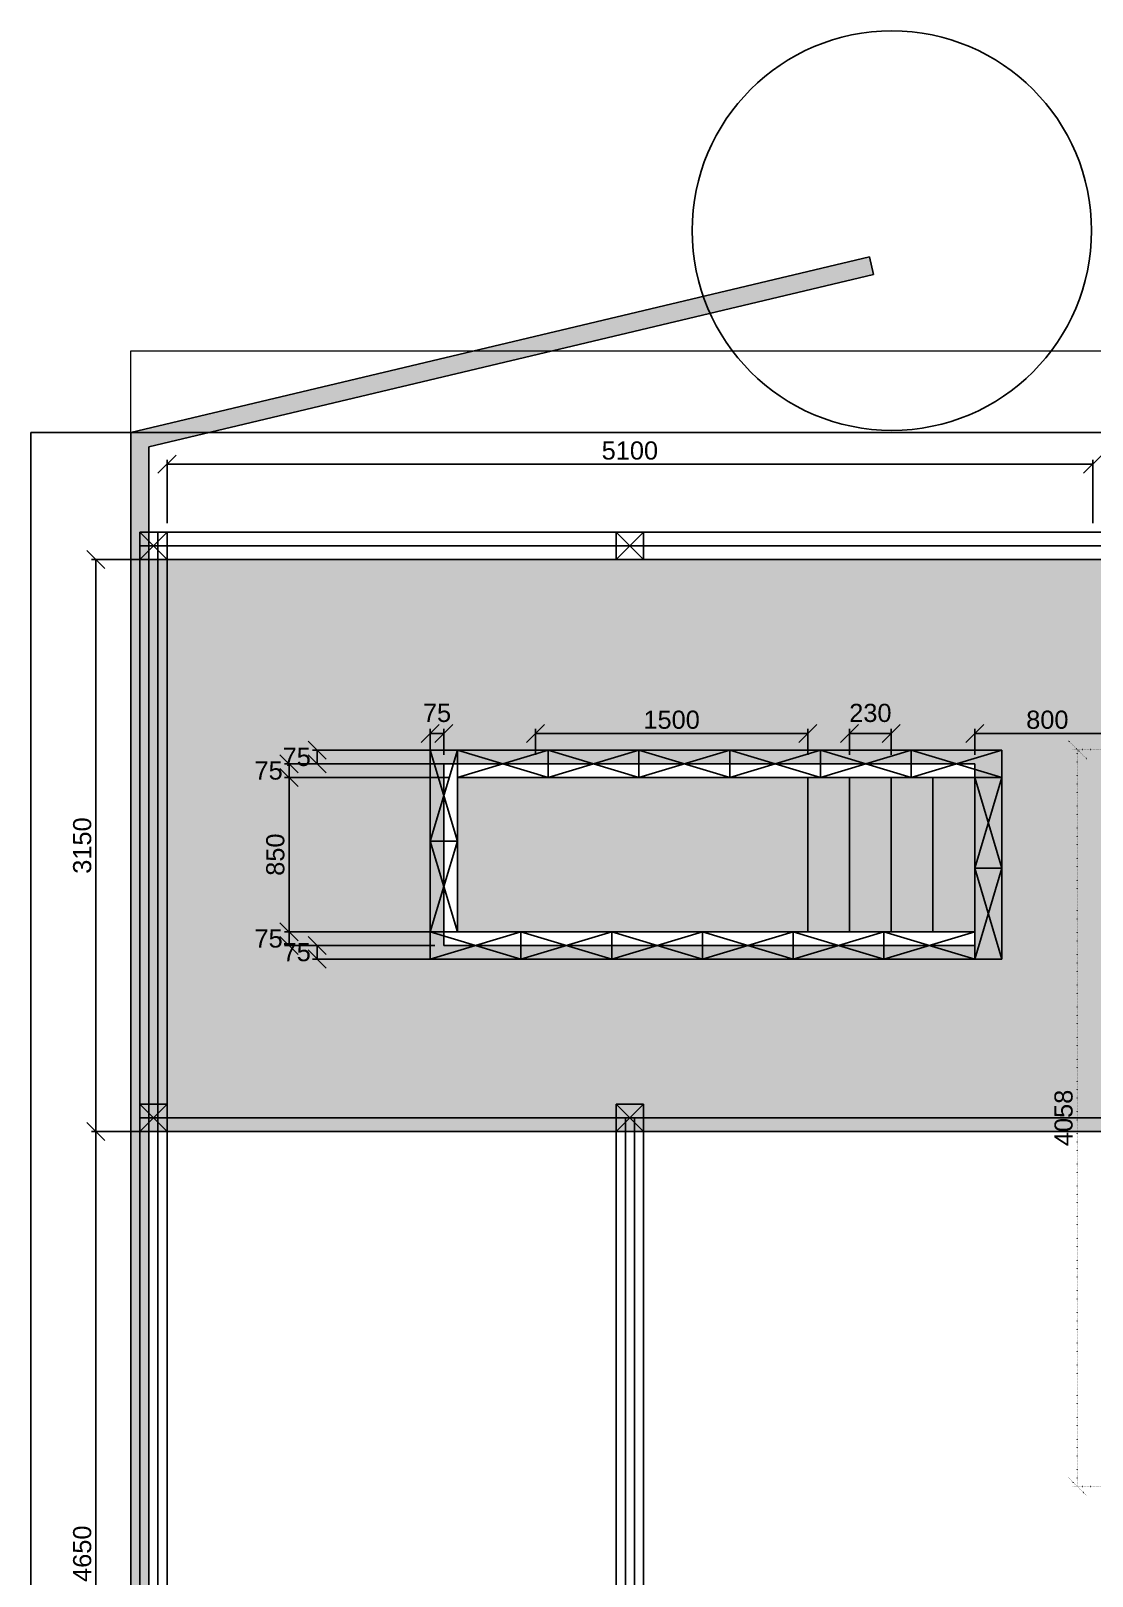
# Model space of a CAD drawing. Header units: millimetres. Extents: x 44442 to 107248, y 19612 to 59719.
# Drawn here: x 44442 to 50289, y 36177 to 44686 of the extents above; entities that cross this region are included whole.
import ezdxf

# ---------------------------------------------------------------- set-up
doc = ezdxf.new("R2010")
doc.units = ezdxf.units.MM
doc.linetypes.add('DOT2', pattern=[3.175, 0, -3.175])
doc.layers.get('Defpoints').update_dxf_attribs({"true_color": 0xffffff})
for name, color, linetype, lineweight, true_color in [('Carport', 7, 'Continuous', 25, 0xffffff), ('Carport ... Fosse Meca Auto ... Chape', 7, 'Continuous', 25, 0xa0a0a4), ('Carport ... Fosse Meca Auto ... Cotes Fosse Meca', 7, 'Continuous', 25, 0x000000), ('Carport ... Fosse Meca Auto ... Escalier', 7, 'Continuous', 25, 0xc0c0c0), ('Carport ... Fosse Meca Auto ... Intérieur', 7, 'Continuous', 25, 0x424244), ('Carport ... Fosse Meca Auto ... Murs', 7, 'Continuous', 25, 0xa0a0a4), ('Cotes ... Calepinage_OSB_Lisses', 30, 'DOT2', 25, 0xff7f00), ('Fondations ... Decaissement', 9, 'Continuous', 0, 0x808080), ('Toiture_vegetale ... Emprise_au_sol', 3, 'Continuous', 25, 0x00ff00), ('Toiture_vegetale ... Emprise_au_sol ... CarPort Emprise', 4, 'Continuous', 25, 0x00ffff), ("Toiture_vegetale ... Récupération d'eau", 4, 'Continuous', 25, 0x00ffff)]:
    doc.layers.add(name, color=color, linetype=linetype, lineweight=lineweight, true_color=true_color)
doc.styles.add('QCADDimTextStyle', font='')
doc.styles.get('QCADDimTextStyle').set_extended_font_data('Arial')
doc.dimstyles.new('QCADDimStyle', dxfattribs={"dimtxt": 20, "dimasz": 10, "dimexe": 5, "dimexo": 10, "dimgap": 5, "dimtad": 1, "dimtoh": 1, "dimdec": 4, "dimzin": 0, "dimdsep": 46, "dimtxsty": 'QCADDimTextStyle', "dimcen": 0.09, "dimadec": 0, "dimazin": 0, "dimtfac": 1, "dimtdec": 4, "dimtofl": 0, "dimtmove": 0, "dimatfit": 3, "dimfxl": 1, "dimtolj": 1, "dimtzin": 0, "dimarcsym": 0})
pattern_1 = [(50, (0, 0), (36.436934, -3.187817), [3.81, -41.91]), (355, (0, 0), (-7.048565, 38.211329), [3.048, -33.528]), (100.451, (3.036, -0.266), (29.3885, 35.023338), [3.238, -35.618]), (46.1842, (0, 10.16), (54.215808, -8.408466), [5.715, -62.865]), (96.6356, (4.52, 9.46), (47.480847, 49.48511), [4.857, -53.427]), (351.184, (0, 10.16), (47.48092, 49.485024), [4.572, -50.292]), (21, (5.08, 7.62), (30.322976, -20.453104), [3.81, -41.91]), (326, (5.08, 7.62), (12.360406, 36.837593), [3.048, -33.528]), (71.4514, (7.607, 5.916), (42.683298, 16.384572), [3.238, -35.618]), (37.5, (0, 0), (0.6177207, 16.9110078), [0, -33.1216, 0, -34.036, 0, -33.655]), (7.5, (0, 0), (13.3639325, 20.036115), [0, -19.4056, 0, -32.3596, 0, -12.827]), (-32.5, (-11.328, 0), (27.118119, -1.1457488), [0, -12.7, 0, -39.624, 0, -52.578]), (-42.5, (-16.408, 0), (29.625836, 5.085298), [0, -16.51, 0, -26.3144, 0, -37.338])]

# ---------------------------------------------------------------- blocks, each defined once
blk = doc.blocks.new('*D112')
at = {"layer": 'Cotes ... Calepinage_OSB_Lisses', "color": 0, "lineweight": -2}
for p, q in [((50256.8, 40679), (50156.8, 40779)), ((50392, 40729), (50181.8, 40729)), ((50206.8, 40729), (50206.8, 36671)), ((50156.8, 36721), (50256.8, 36621)), ((50392, 36671), (50181.8, 36671))]:
    blk.add_line(p, q, dxfattribs=at)
at = {"layer": 'Defpoints', "color": 0}
for p in [(50442, 40729), (50206.8, 36671), (50442, 36671)]:
    blk.add_point(p, dxfattribs=at)
at = {"layer": 'Cotes ... Calepinage_OSB_Lisses', "color": 0, "insert": (50131.8, 38700), "char_height": 100, "attachment_point": 5, "rotation": 90, "style": 'QCADDimTextStyle'}
blk.add_mtext('\\A1;4058', dxfattribs=at)
blk = doc.blocks.new('Poteau Carport')
at = {"layer": 'Carport'}
for p, q in [((0, 0), (150, 0)), ((0, -150), (0, 0)), ((0, 0), (150, -150)), ((150, 0), (0, -150)), ((150, -150), (150, 0)), ((0, -150), (150, -150))]:
    blk.add_line(p, q, dxfattribs=at)
blk = doc.blocks.new('*D124')
at = {"layer": 'Defpoints', "color": 0}
for p in [(45042, 41775), (44800, 38625), (45042, 38625)]:
    blk.add_point(p, dxfattribs=at)
at = {"layer": 'Toiture_vegetale ... Emprise_au_sol ... CarPort Emprise', "color": 0, "lineweight": -2}
for p, q in [((44850, 41725), (44750, 41825)), ((44992, 41775), (44775, 41775)), ((44800, 41775), (44800, 38625)), ((44750, 38675), (44850, 38575)), ((44992, 38625), (44775, 38625))]:
    blk.add_line(p, q, dxfattribs=at)
at = {"layer": 'Toiture_vegetale ... Emprise_au_sol ... CarPort Emprise', "color": 0, "insert": (44725, 40200), "char_height": 100, "attachment_point": 5, "rotation": 90, "style": 'QCADDimTextStyle'}
blk.add_mtext('\\A1;3150', dxfattribs=at)
blk = doc.blocks.new('*D125')
at = {"layer": 'Defpoints', "color": 0}
for p in [(45042, 38625), (44800, 33975), (45042, 33975)]:
    blk.add_point(p, dxfattribs=at)
at = {"layer": 'Toiture_vegetale ... Emprise_au_sol ... CarPort Emprise', "color": 0, "lineweight": -2}
for p, q in [((44850, 38575), (44750, 38675)), ((44992, 38625), (44775, 38625)), ((44800, 38625), (44800, 33975)), ((44750, 34025), (44850, 33925)), ((44992, 33975), (44775, 33975))]:
    blk.add_line(p, q, dxfattribs=at)
at = {"layer": 'Toiture_vegetale ... Emprise_au_sol ... CarPort Emprise', "color": 0, "insert": (44725, 36300), "char_height": 100, "attachment_point": 5, "rotation": 90, "style": 'QCADDimTextStyle'}
blk.add_mtext('\\A1;4650', dxfattribs=at)
blk = doc.blocks.new('*D126')
at = {"layer": 'Carport', "color": 0, "lineweight": -2}
for p, q in [((45242, 42350), (45142, 42250)), ((45192, 41975), (45192, 42325)), ((45192, 42300), (50292, 42300)), ((50242, 42250), (50342, 42350)), ((50292, 41975), (50292, 42325))]:
    blk.add_line(p, q, dxfattribs=at)
at = {"layer": 'Defpoints', "color": 0}
for p in [(50292, 42300), (45192, 41925), (50292, 41925)]:
    blk.add_point(p, dxfattribs=at)
at = {"layer": 'Carport', "color": 0, "insert": (47742, 42375), "char_height": 100, "attachment_point": 5, "style": 'QCADDimTextStyle'}
blk.add_mtext('\\A1;5100', dxfattribs=at)
blk = doc.blocks.new('*D127')
at = {"layer": 'Carport ... Fosse Meca Auto ... Cotes Fosse Meca', "color": 0, "lineweight": -2}
for p, q in [((49692, 40867.4), (49592, 40767.4)), ((50392, 40767.4), (50492, 40867.4)), ((49642, 40700), (49642, 40842.4)), ((49642, 40817.4), (50442, 40817.4)), ((50442, 40700), (50442, 40842.4))]:
    blk.add_line(p, q, dxfattribs=at)
at = {"layer": 'Defpoints', "color": 0}
for p in [(50442, 40817.4), (49642, 40650), (50442, 40650)]:
    blk.add_point(p, dxfattribs=at)
at = {"layer": 'Carport ... Fosse Meca Auto ... Cotes Fosse Meca', "color": 0, "insert": (50042, 40892.4), "char_height": 100, "attachment_point": 5, "style": 'QCADDimTextStyle'}
blk.add_mtext('\\A1;800', dxfattribs=at)
blk = doc.blocks.new('*D128')
at = {"layer": 'Carport ... Fosse Meca Auto ... Cotes Fosse Meca', "color": 0, "lineweight": -2}
for p, q in [((49002, 40867.4), (48902, 40767.4)), ((49132, 40767.4), (49232, 40867.4)), ((48952, 40700), (48952, 40842.4)), ((48952, 40817.4), (49182, 40817.4)), ((49182, 40700), (49182, 40842.4))]:
    blk.add_line(p, q, dxfattribs=at)
at = {"layer": 'Defpoints', "color": 0}
for p in [(49182, 40817.4), (48952, 40650), (49182, 40650)]:
    blk.add_point(p, dxfattribs=at)
at = {"layer": 'Carport ... Fosse Meca Auto ... Cotes Fosse Meca', "color": 0, "insert": (49067, 40929.9), "char_height": 100, "attachment_point": 5, "style": 'QCADDimTextStyle'}
blk.add_mtext('\\A1;230', dxfattribs=at)
blk = doc.blocks.new('*D129')
at = {"layer": 'Carport ... Fosse Meca Auto ... Cotes Fosse Meca', "color": 0, "lineweight": -2}
for p, q in [((47272, 40867.4), (47172, 40767.4)), ((48672, 40767.4), (48772, 40867.4)), ((47222, 40700), (47222, 40842.4)), ((48722, 40817.4), (47222, 40817.4)), ((48722, 40700), (48722, 40842.4))]:
    blk.add_line(p, q, dxfattribs=at)
at = {"layer": 'Defpoints', "color": 0}
for p in [(47222, 40817.4), (47222, 40650), (48722, 40650)]:
    blk.add_point(p, dxfattribs=at)
at = {"layer": 'Carport ... Fosse Meca Auto ... Cotes Fosse Meca', "color": 0, "insert": (47972, 40892.4), "char_height": 100, "attachment_point": 5, "style": 'QCADDimTextStyle'}
blk.add_mtext('\\A1;1500', dxfattribs=at)
blk = doc.blocks.new('Parpaing')
at = {"layer": 'Carport ... Fosse Meca Auto ... Murs'}
for p, q in [((0, -150), (0, 0)), ((0, 0), (500, 0)), ((0, 0), (500, -150)), ((500, 0), (0, -150)), ((500, -150), (500, 0)), ((0, -150), (500, -150))]:
    blk.add_line(p, q, dxfattribs=at)
blk = doc.blocks.new('*D130')
at = {"layer": 'Carport ... Fosse Meca Auto ... Cotes Fosse Meca', "color": 0, "lineweight": -2}
for p, q in [((45914.1, 40525), (45814.1, 40625)), ((46744.4, 40575), (45839.1, 40575)), ((45864.1, 40575), (45864.1, 39725)), ((45814.1, 39775), (45914.1, 39675)), ((46742, 39725), (45839.1, 39725))]:
    blk.add_line(p, q, dxfattribs=at)
at = {"layer": 'Defpoints', "color": 0}
for p in [(46794.4, 40575), (45864.1, 39725), (46792, 39725)]:
    blk.add_point(p, dxfattribs=at)
at = {"layer": 'Carport ... Fosse Meca Auto ... Cotes Fosse Meca', "color": 0, "insert": (45789.1, 40150), "char_height": 100, "attachment_point": 5, "rotation": 90, "style": 'QCADDimTextStyle'}
blk.add_mtext('\\A1;850', dxfattribs=at)
blk = doc.blocks.new('*D131')
at = {"layer": 'Carport ... Fosse Meca Auto ... Cotes Fosse Meca', "color": 0, "lineweight": -2}
for p, q in [((45914.1, 40600), (45814.1, 40700)), ((45814.1, 40625), (45914.1, 40525)), ((46742, 40650), (45839.1, 40650)), ((45864.1, 40650), (45864.1, 40575)), ((46744.4, 40575), (45839.1, 40575))]:
    blk.add_line(p, q, dxfattribs=at)
at = {"layer": 'Defpoints', "color": 0}
for p in [(46792, 40650), (45864.1, 40575), (46794.4, 40575)]:
    blk.add_point(p, dxfattribs=at)
at = {"layer": 'Carport ... Fosse Meca Auto ... Cotes Fosse Meca', "color": 0, "insert": (45751.6, 40612.5), "char_height": 100, "attachment_point": 5, "style": 'QCADDimTextStyle'}
blk.add_mtext('\\A1;75', dxfattribs=at)
blk = doc.blocks.new('*D132')
at = {"layer": 'Carport ... Fosse Meca Auto ... Cotes Fosse Meca', "color": 0, "lineweight": -2}
for p, q in [((46069, 40675), (45969, 40775)), ((45969, 40700), (46069, 40600)), ((46667, 40725), (45994, 40725)), ((46019, 40650), (46019, 40725)), ((46666.8, 40650), (45994, 40650))]:
    blk.add_line(p, q, dxfattribs=at)
at = {"layer": 'Defpoints', "color": 0}
for p in [(46019, 40725), (46717, 40725), (46716.8, 40650)]:
    blk.add_point(p, dxfattribs=at)
at = {"layer": 'Carport ... Fosse Meca Auto ... Cotes Fosse Meca', "color": 0, "insert": (45906.5, 40687.5), "char_height": 100, "attachment_point": 5, "style": 'QCADDimTextStyle'}
blk.add_mtext('\\A1;75', dxfattribs=at)
blk = doc.blocks.new('*D133')
at = {"layer": 'Carport ... Fosse Meca Auto ... Cotes Fosse Meca', "color": 0, "lineweight": -2}
for p, q in [((45914.1, 39675), (45814.1, 39775)), ((45814.1, 39700), (45914.1, 39600)), ((46666.8, 39725), (45839.1, 39725)), ((45864.1, 39725), (45864.1, 39650)), ((46666.8, 39650), (45839.1, 39650))]:
    blk.add_line(p, q, dxfattribs=at)
at = {"layer": 'Defpoints', "color": 0}
for p in [(46716.8, 39725), (45864.1, 39650), (46716.8, 39650)]:
    blk.add_point(p, dxfattribs=at)
at = {"layer": 'Carport ... Fosse Meca Auto ... Cotes Fosse Meca', "color": 0, "insert": (45751.6, 39687.5), "char_height": 100, "attachment_point": 5, "style": 'QCADDimTextStyle'}
blk.add_mtext('\\A1;75', dxfattribs=at)
blk = doc.blocks.new('*D134')
at = {"layer": 'Carport ... Fosse Meca Auto ... Cotes Fosse Meca', "color": 0, "lineweight": -2}
for p, q in [((46069, 39600), (45969, 39700)), ((45969, 39625), (46069, 39525)), ((46666.8, 39650), (45994, 39650)), ((46666.8, 39575), (45994, 39575)), ((46019, 39650), (46019, 39575))]:
    blk.add_line(p, q, dxfattribs=at)
at = {"layer": 'Defpoints', "color": 0}
for p in [(46019, 39575), (46716.8, 39650), (46716.8, 39575)]:
    blk.add_point(p, dxfattribs=at)
at = {"layer": 'Carport ... Fosse Meca Auto ... Cotes Fosse Meca', "color": 0, "insert": (45906.5, 39612.5), "char_height": 100, "attachment_point": 5, "style": 'QCADDimTextStyle'}
blk.add_mtext('\\A1;75', dxfattribs=at)
blk = doc.blocks.new('*D135')
at = {"layer": 'Carport ... Fosse Meca Auto ... Cotes Fosse Meca', "color": 0, "lineweight": -2}
for p, q in [((46692, 40867.4), (46592, 40767.4)), ((46666.8, 40767.4), (46766.8, 40867.4)), ((46642, 40700), (46642, 40842.4)), ((46716.8, 40817.4), (46642, 40817.4)), ((46716.8, 40700), (46716.8, 40842.4))]:
    blk.add_line(p, q, dxfattribs=at)
at = {"layer": 'Defpoints', "color": 0}
for p in [(46642, 40817.4), (46642, 40650), (46716.8, 40650)]:
    blk.add_point(p, dxfattribs=at)
at = {"layer": 'Carport ... Fosse Meca Auto ... Cotes Fosse Meca', "color": 0, "insert": (46679.4, 40929.9), "char_height": 100, "attachment_point": 5, "style": 'QCADDimTextStyle'}
blk.add_mtext('\\A1;75', dxfattribs=at)

msp = doc.modelspace()

# ---------------------------------------------------------------- hatches: boundary and pattern name
at = {"layer": 'Carport ... Fosse Meca Auto ... Chape'}
h = msp.add_hatch(dxfattribs=at)
h.set_pattern_fill('AR-CONC', color=256, scale=0.2, style=0)
h.set_pattern_definition(pattern_1)
h.paths.add_polyline_path([(50441.97884, 41775.04948), (50441.97884, 38625.04948), (44991.97884, 38625.04948), (44991.97884, 41775.04948)], flags=0)
h.paths.add_polyline_path([(46716.7972, 39650.04948), (49641.97884, 39650.04948), (49641.97884, 40650.04948), (46716.7972, 40650.04948)], flags=0)
at = {"layer": 'Carport ... Fosse Meca Auto ... Intérieur'}
h = msp.add_hatch(dxfattribs=at)
h.set_pattern_fill('AR-CONC', color=256, scale=0.2, style=0)
h.set_pattern_definition(pattern_1)
h.paths.add_polyline_path([(46791.97884, 39725.04948), (49641.97884, 39725.04948), (49641.97884, 40575.04948), (46791.97884, 40575.04948)], flags=0)
at = {"layer": "Toiture_vegetale ... Récupération d'eau"}
msp.add_hatch(color=256, dxfattribs=at).paths.add_polyline_path([(44991.97884, 42475.04948), (49061.4866, 43441.55766), (49084.59384, 43344.264), (45091.97884, 42396.01786), (45091.97884, 34075.04948), (47841.97884, 34075.04948), (47841.97884, 33975.04948), (44991.97884, 33975.04948)], flags=0)

# ---------------------------------------------------------------- linework, layer by layer
at = {"layer": 'Carport'}
for p, q in [((45041.97884, 33975.04948), (45041.97884, 41925.04948)), ((50441.97884, 41925.04948), (45041.97884, 41925.04948)), ((45091.97884, 34050.04948), (45091.97884, 41925.04948)), ((45141.97884, 33975.04948), (45141.97884, 41925.04948)), ((45191.97884, 33975.04948), (45191.97884, 41925.04948)), ((47666.97884, 41775.04948), (47666.97884, 41925.04948)), ((47816.97884, 41775.04948), (47816.97884, 41925.04948)), ((45041.97884, 41850.04948), (50441.97884, 41850.04948)), ((47666.97884, 33975.04948), (47666.97884, 38775.04948)), ((47816.97884, 33975.04948), (47816.97884, 38775.04948)), ((50441.97884, 38700.04948), (45041.97884, 38700.04948)), ((47716.97884, 34050.04948), (47716.97884, 38700.04948)), ((47766.97884, 33975.04948), (47766.97884, 38700.04948)), ((45041.97884, 38625.04948), (50441.97884, 38625.04948))]:
    msp.add_line(p, q, dxfattribs=at)
at = {"layer": 'Carport ... Fosse Meca Auto ... Chape'}
for p, q in [((44991.97884, 41775.04948), (50441.97884, 41775.04948)), ((44991.97884, 38625.04948), (44991.97884, 41775.04948)), ((46716.7972, 40650.04948), (49641.97884, 40650.04948)), ((46716.7972, 39650.04948), (46716.7972, 40650.04948)), ((49641.97884, 39650.04948), (49641.97884, 40650.04948)), ((46716.7972, 39650.04948), (49641.97884, 39650.04948)), ((44991.97884, 38625.04948), (50441.97884, 38625.04948))]:
    msp.add_line(p, q, dxfattribs=at)
at = {"layer": 'Carport ... Fosse Meca Auto ... Escalier'}
for p, q in [((48721.97884, 39725.04948), (48721.97884, 40575.04948)), ((48721.97884, 40575.04948), (48951.97884, 40575.04948)), ((48721.97884, 39725.04948), (48721.97884, 40575.04948)), ((48951.97884, 39725.04948), (48951.97884, 40575.04948)), ((48951.97884, 40575.04948), (49181.97884, 40575.04948)), ((49181.97884, 39725.04948), (49181.97884, 40575.04948)), ((49181.97884, 40575.04948), (49411.97884, 40575.04948)), ((49411.97884, 39725.04948), (49411.97884, 40575.04948)), ((48951.97884, 39725.04948), (48721.97884, 39725.04948)), ((49181.97884, 39725.04948), (48951.97884, 39725.04948)), ((49411.97884, 39725.04948), (49181.97884, 39725.04948))]:
    msp.add_line(p, q, dxfattribs=at)
at = {"layer": 'Carport ... Fosse Meca Auto ... Intérieur'}
for p, q in [((46791.97884, 39725.04948), (46791.97884, 40575.04948)), ((46791.97884, 40575.04948), (49641.97884, 40575.04948)), ((49641.97884, 40575.04948), (49641.97884, 39725.04948)), ((46791.97884, 39725.04948), (49641.97884, 39725.04948))]:
    msp.add_line(p, q, dxfattribs=at)
at = {"layer": 'Fondations ... Decaissement'}
for p, q in [((44991.97884, 33975.04948), (44991.97884, 42925.04948)), ((44991.97884, 42925.04948), (56691.97884, 42925.04948))]:
    msp.add_line(p, q, dxfattribs=at)
at = {"layer": 'Toiture_vegetale ... Emprise_au_sol'}
msp.add_line((56291.97884, 42475.04948), (44441.97884, 42475.04948), dxfattribs=at)
at = {"layer": 'Toiture_vegetale ... Emprise_au_sol ... CarPort Emprise'}
for q in [(44441.97884, 33975.04948), (44441.97884, 42475.04948)]:
    msp.add_line((44441.97884, 42475.04948), q, dxfattribs=at)
at = {"layer": "Toiture_vegetale ... Récupération d'eau"}
for p, q in [((44991.97884, 42475.04948), (49061.4866, 43441.55766)), ((49084.59384, 43344.264), (49061.4866, 43441.55766)), ((45091.97884, 42396.01786), (49084.59384, 43344.264)), ((44991.97884, 42475.04948), (44991.97884, 33975.04948)), ((45091.97884, 42396.01786), (45091.97884, 34075.04948))]:
    msp.add_line(p, q, dxfattribs=at)
msp.add_circle((49185.17858, 43586.40204), 1100, dxfattribs=at)

# ---------------------------------------------------------------- block references
at = {"layer": 'Carport'}
for p in [(45041.97884, 41925.04948), (47666.97884, 41925.04948), (45041.97884, 38775.04948), (47666.97884, 38775.04948)]:
    msp.add_blockref('Poteau Carport', p, dxfattribs=at)
at = {"layer": 'Carport ... Fosse Meca Auto ... Murs', "rotation": 270}
for p in [(46791.97884, 40725.04948), (49791.97884, 40575.04948), (46791.97884, 40225.04948), (49791.97884, 40075.04948)]:
    msp.add_blockref('Parpaing', p, dxfattribs=at)
at = {"layer": 'Carport ... Fosse Meca Auto ... Murs'}
for p in [(46791.97884, 40725.04948), (47291.97884, 40725.04948), (47791.97884, 40725.04948), (48291.97884, 40725.04948), (48791.97884, 40725.04948), (49291.97884, 40725.04948), (46641.97884, 39725.04948), (47141.97884, 39725.04948), (47641.97884, 39725.04948), (48141.97884, 39725.04948), (48641.97884, 39725.04948), (49141.97884, 39725.04948)]:
    msp.add_blockref('Parpaing', p, dxfattribs=at)

# ---------------------------------------------------------------- dimensions: what is measured, and where the dimension line sits
at = {"layer": 'Carport'}
dim = msp.add_linear_dim(base=(50291.97884, 42300), p1=(45191.97884, 41925.04948), p2=(50291.97884, 41925.04948), dimstyle='QCADDimStyle', override={"dimscale": 5, "dimtxt": 20, "dimasz": 10, "dimexe": 5, "dimexo": 10, "dimgap": 5, "dimtih": 0, "dimdec": 0, "dimtsz": 10, "dimclrd": 0, "dimclre": 0, "dimclrt": 0, "dimadec": 1, "dimtmove": 2}, dxfattribs=at)
dim.commit()
dim.dimension.update_dxf_attribs({"geometry": '*D126', "text_midpoint": (47741.97884, 42375)})
at = {"layer": 'Carport ... Fosse Meca Auto ... Cotes Fosse Meca'}
for base, p1, p2, picture, middle in [((46641.97884, 40817.36651), (46716.7972, 40650.04948), (46641.97884, 40650.04948), '*D135', (46679.38802, 40929.86651)), ((47221.97884, 40817.36651), (48721.97884, 40650.04948), (47221.97884, 40650.04948), '*D129', (47971.97884, 40892.36651)), ((49181.97884, 40817.36651), (48951.97884, 40650.04948), (49181.97884, 40650.04948), '*D128', (49066.97884, 40929.86651)), ((50441.97884, 40817.36651), (49641.97884, 40650.04948), (50441.97884, 40650.04948), '*D127', (50041.97884, 40892.36651))]:
    dim = msp.add_linear_dim(base=base, p1=p1, p2=p2, dimstyle='QCADDimStyle', override={"dimscale": 5, "dimtxt": 20, "dimasz": 10, "dimexe": 5, "dimexo": 10, "dimgap": 5, "dimtih": 0, "dimdec": 0, "dimtsz": 10, "dimclrd": 0, "dimclre": 0, "dimclrt": 0, "dimadec": 1, "dimtmove": 2}, dxfattribs=at)
    dim.commit()
    dim.dimension.update_dxf_attribs({"geometry": picture, "text_midpoint": middle})
for base, p1, p2, picture, middle in [((46019.0479, 40725.04948), (46716.7972, 40650.04948), (46716.97884, 40725.04948), '*D132', (45906.5479, 40687.54948)), ((45864.08283, 40575.04948), (46791.97884, 40650.04948), (46794.39489, 40575.04948), '*D131', (45751.58283, 40612.54948)), ((45864.08283, 39725.04948), (46794.39489, 40575.04948), (46791.97884, 39725.04948), '*D130', (45789.08283, 40150.04948)), ((45864.08283, 39650.04948), (46716.7972, 39725.04948), (46716.7972, 39650.04948), '*D133', (45751.58283, 39687.54948)), ((46019.0479, 39575.04948), (46716.7972, 39650.04948), (46716.7972, 39575.04948), '*D134', (45906.5479, 39612.54948))]:
    dim = msp.add_linear_dim(base=base, p1=p1, p2=p2, angle=90, dimstyle='QCADDimStyle', override={"dimscale": 5, "dimtxt": 20, "dimasz": 10, "dimexe": 5, "dimexo": 10, "dimgap": 5, "dimtih": 0, "dimdec": 0, "dimtsz": 10, "dimclrd": 0, "dimclre": 0, "dimclrt": 0, "dimadec": 1, "dimtmove": 2}, dxfattribs=at)
    dim.commit()
    dim.dimension.update_dxf_attribs({"geometry": picture, "text_midpoint": middle})
at = {"layer": 'Cotes ... Calepinage_OSB_Lisses'}
dim = msp.add_linear_dim(base=(50206.82402, 36671.04948), p1=(50441.97884, 40729.04948), p2=(50441.97884, 36671.04948), angle=90, dimstyle='QCADDimStyle', override={"dimscale": 5, "dimtxt": 20, "dimasz": 10, "dimexe": 5, "dimexo": 10, "dimgap": 5, "dimtih": 0, "dimdec": 0, "dimtsz": 10, "dimclrd": 0, "dimclre": 0, "dimclrt": 0, "dimadec": 1, "dimtmove": 2}, dxfattribs=at)
dim.commit()
dim.dimension.update_dxf_attribs({"geometry": '*D112', "text_midpoint": (50131.82402, 38700.04948)})
at = {"layer": 'Toiture_vegetale ... Emprise_au_sol ... CarPort Emprise'}
for base, p1, p2, picture, middle in [((44800, 38625.04948), (45041.97884, 41775.04948), (45041.97884, 38625.04948), '*D124', (44725, 40200.04948)), ((44800, 33975.04948), (45041.97884, 38625.04948), (45041.97884, 33975.04948), '*D125', (44725, 36300.04948))]:
    dim = msp.add_linear_dim(base=base, p1=p1, p2=p2, angle=90, dimstyle='QCADDimStyle', override={"dimscale": 5, "dimtxt": 20, "dimasz": 10, "dimexe": 5, "dimexo": 10, "dimgap": 5, "dimtih": 0, "dimdec": 0, "dimtsz": 10, "dimclrd": 0, "dimclre": 0, "dimclrt": 0, "dimadec": 1, "dimtmove": 2}, dxfattribs=at)
    dim.commit()
    dim.dimension.update_dxf_attribs({"geometry": picture, "text_midpoint": middle})

doc.saveas('drawing.dxf')
